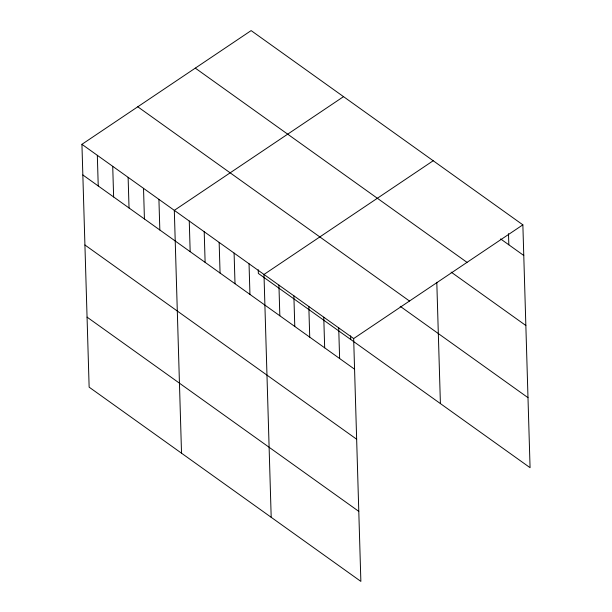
<?xml version="1.0" encoding="UTF-8"?>
<svg xmlns="http://www.w3.org/2000/svg" width="612" height="612" viewBox="0 0 612 612"><rect width="100%" height="100%" fill="white"/><g stroke="black" fill="none" stroke-linecap="round" stroke-linejoin="round"><path stroke-width="0.92" d="M81.931 144.317L353.66 338.558L360.866 581.4L89.138 387.159L81.931 144.317L251.134 30.6L522.862 224.841L530.068 467.683L258.341 273.442L258.233 269.762M343.523 96.642L174.313 210.36L181.527 453.201M433.197 160.742L263.986 274.459L271.192 517.301M353.66 338.558L522.862 224.841M500.608 238.925L523.773 255.487M195.297 68.123L467.025 262.364M451.128 272.095L525.853 325.507M137.769 106.786L409.497 301.028M400.21 306.321L527.995 397.662M82.842 174.956L354.562 369.197M84.915 244.984L356.643 439.225M87.057 317.131L358.785 511.372M508.496 233.662L508.824 244.8M436.8 282.3L440.403 403.583M350.622 335.804L350.73 339.484M338.711 327.871L339.622 358.517M323.763 317.192L324.674 347.83M308.823 306.505L309.733 337.151M293.875 295.825L294.785 326.464M278.934 285.138L279.837 315.784M249.038 263.772L249.948 294.418M234.098 253.093L235.008 283.731M219.15 242.406L220.06 273.051M204.209 231.726L205.119 262.364M189.261 221.039L190.171 251.685M158.921 199.351L159.831 229.997M143.522 188.343L144.432 218.989M128.122 177.335L129.033 207.981M112.723 166.326L113.633 196.972M97.331 155.318L98.234 185.964"/></g></svg>
